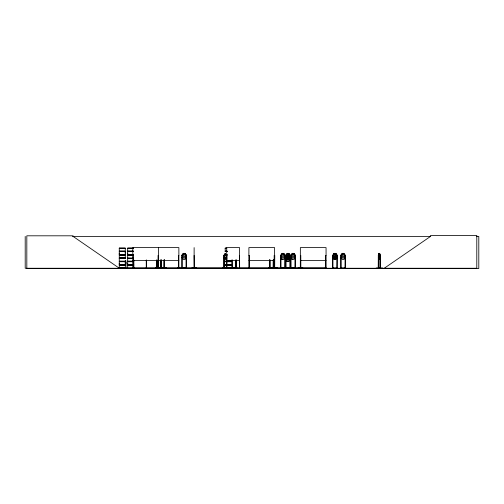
<?xml version="1.0" encoding="UTF-8"?>
<svg xmlns="http://www.w3.org/2000/svg" width="504" height="504" viewBox="0 0 504 504"><rect width="100%" height="100%" fill="white"/><g stroke="black" fill="none" stroke-linecap="round" stroke-linejoin="round"><path stroke-width="0.76" d="M119.272 264.688L119.272 261.733L125.275 261.733L125.269 264.688L119.272 264.688L119.278 263.214M119.272 254.583L119.272 251.635L125.275 251.635L125.269 254.583L119.272 254.583L119.278 253.109M125.269 263.214L125.269 261.733M125.269 253.109L125.269 251.635M127.695 264.688L127.695 263.214M127.695 254.583L127.695 253.109M191.803 268.015L196.617 267.996M224.419 268.248L224.368 255.415L223.839 255.396L225.257 253.355M272.28 268.248L277.099 268.015L272.28 268.248M277.093 268.008L268.33 267.989M298.034 268.015L302.854 267.996M224.305 255.339L224.33 268.254M125.855 267.769L126.076 263.642A1.071 1.071 0 0 0 125.855 261.96L125.836 260.663L125.181 260.284M182.303 268.254L182.246 255.257M280.986 255.308L280.999 268.254M284.873 255.339L284.747 268.254M285.598 268.254L285.598 255.415L286.033 255.238L286.083 268.254M294.985 255.389L294.916 268.254M336.93 255.339L336.811 268.254M345.127 255.308L345.001 268.254M119.209 258.092L125.282 258.149M127.676 268.248L127.695 265.28M378.63 255.415L378.951 253.411L379.651 253.411M376.204 268.015L382.599 268.015M226.674 268.223L226.743 247.609L239.589 247.609L239.639 268.216M225.231 259.466L223.839 257.431L225.257 259.466L225.534 258.149M225.553 254.255L225.257 256.309M119.102 268.216L126.12 268.115C126.529 267.416 125.452 268.405 126.019 268.254M125.962 268.015L119.108 268.015L126.12 268.002M334.139 255.415L334.656 253.676L335.179 253.676L335.714 255.415M162.414 268.216L159.201 268.223L166.099 268.223L166.068 267.857M378.989 253.355L378.309 255.415L378.221 268.223M379.613 259.466L380.268 255.396L379.663 253.355L378.945 253.355L378.284 255.396L378.693 255.415L378.693 268.254L378.321 267.788M380.318 257.431L379.663 259.466L378.945 259.466L378.309 257.412L378.989 259.466M232.558 268.216L222.673 268.191L229.32 268.216M155.308 268.216L157.689 268.216M157.714 267.989L155.314 268.015L157.727 268.254M230.996 268.015L237.182 268.015M232.243 259.944L232.294 268.254L232.35 267.788M232.564 268.015L222.673 268.015M183.38 253.411L182.593 255.415L182.593 256.939L183.651 258.149L184.703 258.149L185.743 256.939L185.743 255.415L184.962 253.411L183.38 253.411L181.799 255.415L182.246 255.389M342.336 253.411L341.542 255.415L341.542 256.939L342.6 258.149L343.652 258.149L344.698 256.939L344.698 255.415L343.911 253.411L342.336 253.411L340.754 255.415L341.208 255.389M284.829 255.389L285.233 255.415L285.233 268.254M291.11 255.389L290.682 255.415M332.993 255.389L332.577 255.415M336.886 255.389L337.296 255.415L337.245 268.254M127.632 268.178L133.705 268.128M132.703 268.216L132.766 267.788M248.844 268.191L248.913 247.609L274.604 247.609L274.636 268.254M280.419 268.216L280.445 255.396L282.057 253.355L283.689 253.355L285.296 255.396L285.296 257.431L283.689 259.466L282.057 259.466L280.445 257.431M285.327 268.216L285.283 267.788M285.503 268.216L285.548 267.788M290.386 268.223L290.38 255.396L288.773 253.355L287.141 253.355L285.535 255.396L285.535 259.472L287.141 261.507L288.773 261.507L290.38 259.472M290.6 268.015L290.619 255.396L292.226 253.355L293.857 253.355L295.464 255.396L295.464 257.431L293.857 259.466L292.226 259.466L290.619 257.431M335.714 256.309L335.179 257.097L334.656 257.097L334.139 256.309M285.535 257.431L287.141 255.396L288.773 255.396L290.38 257.431L288.773 259.466L287.141 259.466L285.535 257.431L287.167 259.415M332.501 257.431L334.108 259.466L335.74 259.466L337.346 257.431L337.346 255.396L335.74 253.355L334.108 253.355L332.501 255.396L332.546 268.254M124.702 268.241L124.513 268.002M384.262 268.254L430.529 236.414L430.529 235.475L476.79 235.475L476.79 268.254L25.2 268.254L25.2 236.414M181.698 268.223L181.749 255.396L183.355 253.355L184.987 253.355L186.593 255.396L186.593 257.431L184.987 259.466L183.355 259.466L181.749 257.431M345.082 255.389L345.486 255.415L345.486 268.254M186.115 255.389L186.53 255.415L186.48 268.254M280.923 255.389L280.514 255.415M226.724 268.254L226.983 267.788M72.5 236.414L430.769 236.414M476.438 236.414L478.8 236.414L478.8 268.525L26.825 268.525L26.825 235.809L73.093 235.809L73.093 236.414L119.353 268.254M119.265 248.075L125.282 248.075M127.688 248.075L133.302 248.075M225.194 248.075L226.706 248.069M119.265 248.189L125.282 248.189L125.269 251.042L119.272 251.042L119.272 248.195M133.302 248.195L127.688 248.182L127.695 251.042M226.699 248.189L225.194 248.182L225.206 251.042L226.706 251.042M119.278 248.371L125.269 248.371M127.695 248.371L133.295 248.371M225.206 248.371L226.712 248.371M127.688 251.042L133.295 251.042M119.228 251.244L125.32 251.244M127.651 251.244L133.333 251.244M225.156 251.244L227.417 251.244M119.228 251.427L125.32 251.427M127.651 251.427L133.333 251.427M225.156 251.427L227.417 251.427M133.295 251.635L127.688 251.635L127.688 254.583L133.295 254.583M225.2 251.635L226.706 251.635M283.664 253.411L282.082 253.411L281.289 255.415L281.289 256.939L282.347 258.149L283.406 258.149L284.445 256.939L284.445 255.415L283.664 253.411L285.239 255.415M288.748 253.411L287.167 253.411L286.373 255.415L286.373 256.939L287.431 258.149L288.49 258.149L289.529 256.939L289.529 255.415L288.748 253.411L290.323 255.415L289.85 255.244L289.882 268.254M293.832 253.411L292.251 253.411L291.457 255.415L291.457 256.939L292.515 258.149L293.574 258.149L294.613 256.939L294.613 255.415L293.832 253.411L295.407 255.415L295.401 268.254M335.714 253.411L334.133 253.411L333.346 255.415L333.346 256.939L334.404 258.149L335.456 258.149L336.496 256.939L336.496 255.415L335.714 253.411L337.296 255.415M225.2 254.583L226.706 254.583M119.228 254.791L125.32 254.791M127.651 254.791L133.333 254.791M225.156 254.791L227.417 254.791M119.228 254.974L125.32 254.974M127.651 254.974L133.333 254.974M225.156 254.974L227.417 254.974M133.295 255.181L127.688 255.181L127.688 258.023M225.2 255.181L226.706 255.181M132.81 255.415L133.251 255.415L133.302 268.254M158.502 255.415L158.067 255.415L158.017 268.254M178.87 255.415L178.403 255.415L178.447 268.254M194.122 255.415L194.292 268.254M226.964 255.415L226.913 268.216M239.589 255.415L239.406 268.254M248.913 255.415L249.348 255.415L249.398 268.254M288.748 255.446L287.167 255.446L286.373 257.45L286.373 258.98L287.431 260.19L288.49 260.19L289.529 258.98L289.529 257.45L288.748 255.446L290.323 257.45M294.941 255.415L295.401 255.415M300.359 255.415L300.793 255.415L300.844 268.254M326.05 255.415L325.615 255.415L325.666 268.254M125.269 257.947L119.278 257.947L119.272 255.181L125.275 255.181L125.275 258.023L119.265 258.023M127.695 257.947L133.302 258.149M226.712 257.947L225.206 257.947L226.699 258.029M225.194 258.149L226.706 258.174M119.265 258.281L125.282 258.3M133.302 258.287L127.688 258.3L127.695 261.141M225.194 258.287L226.699 258.281M119.278 258.47L125.269 258.47M127.695 258.47L133.295 258.47M225.206 258.47L226.712 258.47M132.81 260.455L178.87 260.455M226.743 260.455L239.589 260.455M248.913 260.455L274.604 260.455M300.359 260.455L326.05 260.455M125.275 261.141L119.272 261.141L119.272 258.3M127.688 261.141L133.699 261.141M225.2 261.141L231.21 261.141M119.228 261.349L125.32 261.349M127.651 261.349L133.743 261.349M225.156 261.349L231.248 261.349M288.748 261.456L287.167 261.456L285.585 259.453M119.228 261.532L125.32 261.532M127.651 261.532L133.743 261.532M225.156 261.532L231.248 261.532M133.699 261.733L127.688 261.733L127.688 264.688L133.699 264.688M225.2 261.733L231.21 261.733M225.2 264.688L231.21 264.688M119.228 264.89L125.32 264.89M127.651 264.89L133.743 264.89M225.156 264.89L231.248 264.89M119.228 265.072L125.32 265.072M127.651 265.072L133.743 265.072M225.156 265.072L231.248 265.072M125.275 265.28L119.272 265.28L119.272 268.128M127.688 265.28L133.699 265.28M225.2 265.28L231.21 265.28M125.074 267.063L125.565 267.063L125.565 268.002M332.527 267.788L333.062 267.788L333.062 268.254M336.811 267.788L337.428 268.223M340.717 267.788L341.252 267.788L341.252 268.254M345.001 267.788L345.599 268.223M380.073 267.788L380.482 267.788M177.679 267.989L180.092 268.008L177.679 268.254M182.303 267.92L186.045 267.92M280.999 267.92L284.747 267.92M286.083 267.92L289.832 267.92M291.167 267.92L294.916 267.92M333.062 267.92L336.811 267.92M341.252 267.92L345.001 267.92M127.695 268.046L133.692 268.046M166.074 268.015L162.861 268.254L166.074 268.191M146.519 268.216L146.462 260.051M177.736 268.223L180.098 268.216M300.327 268.254L300.359 247.609L326.05 247.609L326.088 268.254L326.101 267.788L132.357 267.857L132.357 268.254M295.514 268.223L295.451 267.788M158.785 268.223L158.779 267.857M235.815 268.223L235.885 259.944M340.698 257.431L342.304 259.466L343.936 259.466L345.549 257.431L345.549 255.396L343.936 253.355L342.304 253.355L340.698 255.396L340.717 268.254M290.669 257.412L292.251 259.415M280.501 257.412L282.082 259.415M184.962 253.411L186.543 255.415M225.483 258.149L224.564 256.939L225.25 253.411L223.908 255.415L223.908 268.254M378.63 256.939L379.065 258.149L379.493 258.149L379.921 256.939L379.6 253.411M379.613 253.355L380.299 255.415L380.293 268.254L380.268 258.432M380.463 268.254L380.444 255.415L380.073 255.232L380.092 268.254M378.51 255.415L378.561 268.254M378.473 267.788L378.473 268.254M345.101 267.788L345.101 268.254M341.132 255.244L341.151 268.254M340.817 267.788L340.817 268.254M336.911 267.788L336.905 268.254M335.74 253.355L335.74 259.466M334.108 253.355L334.108 259.466M332.93 255.244L332.961 268.254M332.627 267.788L332.627 268.254M325.565 267.788L325.565 268.254M325.162 267.857L325.162 268.254M300.743 267.788L300.743 268.254M300.579 267.788L300.579 268.254M300.529 255.415L300.523 268.254M300.409 267.788L300.416 268.254M295.016 267.788L295.016 268.254M291.167 267.788L291.167 268.254M291.047 255.244L291.066 268.254M290.732 267.788L290.732 268.254M290.266 267.788L290.266 268.254M289.832 267.788L289.832 268.254M284.848 267.788L284.848 268.254M280.898 267.788L280.898 268.254M280.564 267.788L280.564 268.254M274.655 267.788L274.667 268.254L274.774 255.415L274.17 255.415L274.119 268.254M273.704 259.944L273.704 268.254M273.615 259.944L273.615 268.254M273.559 267.788L273.546 268.254M273.395 267.788L273.395 268.254M273.326 259.944L273.281 268.254M273.244 259.944L273.2 268.254M270.037 267.788L270.037 268.254M269.993 259.944L269.955 268.254M269.911 259.944L269.911 268.254M269.615 259.944L269.672 268.254M269.533 259.944L269.552 268.254M269.489 267.788L269.489 268.254M249.297 267.788L249.297 268.254M249.039 267.857L249.039 268.254M248.963 267.788L248.963 268.254M239.564 267.788L239.564 268.254M239.343 267.788L239.343 268.254M236.395 268.254L236.351 259.944L236.231 268.254M235.935 259.944L235.992 268.254M234.184 267.857L234.184 268.254M233.522 267.857L233.522 268.254M232.193 267.788L232.18 268.254M231.953 267.788L231.947 268.254L231.89 259.944M231.79 267.788L231.79 268.254M228.035 267.788L228.047 268.254M227.94 267.788L227.928 268.254M227.758 267.788L227.77 268.254M227.701 267.788L227.657 268.254M227.575 267.92L227.575 268.254M226.768 267.788L226.768 268.254M226.233 267.857L226.233 268.254M224.23 267.788L224.217 268.254M224.047 267.788L224.059 268.254M223.996 255.415L223.996 268.254M194.323 267.788L194.342 268.254M194.128 247.609L194.122 268.254L194.103 267.788M186.581 267.788L186.581 268.254M186.146 267.788L186.146 268.254M186.071 255.244L186.045 268.254M182.202 267.788L182.202 268.254M181.868 267.788L181.868 268.254M178.914 267.788L178.914 268.254M178.87 268.254L178.87 247.609L132.81 247.609L132.867 268.254M178.731 267.788L178.718 268.254M178.492 255.415L178.555 268.254M165.4 267.857L165.4 268.254M164.512 267.788L164.512 268.254L164.474 259.944M164.361 259.944L164.361 268.254M164.203 267.788L164.222 268.254M164.147 259.944L164.109 268.254M164.039 259.944L164.002 268.254M162.446 268.254L159.226 268.191M161.267 259.944L161.305 268.254M161.154 259.944L161.192 268.254M161.085 267.788L161.104 268.254M160.94 259.944L160.996 268.254M160.833 259.944L160.833 268.254L160.795 267.788M158.552 267.788L158.54 268.254L158.502 247.609M158.117 267.788L158.117 268.254M156.996 260.051L156.958 268.254L156.914 260.051M156.675 267.788L156.687 268.254M156.536 260.051L156.618 268.254M156.492 267.788L156.492 268.254M146.248 260.051L146.273 268.254L146.223 267.788M133.837 260.051L133.862 268.254M133.812 267.788L133.812 268.254M133.648 267.788L133.642 268.254L133.623 260.051M133.201 267.788L133.195 268.254M124.078 267.788L124.167 268.254M124.016 267.788L124.06 268.254M123.946 267.788L123.908 268.254M123.827 267.788L123.795 268.254M121.243 267.788L121.281 268.254M121.225 267.788L121.162 268.254M121.124 267.788L121.073 268.254L120.941 267.788M379.166 253.676C378.202 258.571 380.652 257.153 379.166 253.676M286.763 256.763L287.614 258.306L286.726 259.894L287.878 258.59C288.32 260.726 290.052 259.932 288.168 258.294C289.844 256.794 288.395 255.944 287.904 257.991L286.763 256.763M183.903 253.676L183.387 256.309L183.903 257.097L184.426 257.097L184.968 255.415L184.426 253.676L183.903 253.676M282.599 253.676L282.089 256.309L282.599 257.097L283.128 257.097L283.664 255.415L283.128 253.676L282.599 253.676M287.683 253.676L287.173 256.309L287.683 257.097L288.212 257.097L288.748 255.415L288.212 253.676L287.683 253.676M287.683 255.711L287.173 258.344L287.683 259.138L288.212 259.138L288.748 257.45L288.212 255.711L287.683 255.711M292.767 253.676L292.257 256.309L292.767 257.097L293.297 257.097L293.832 255.415L293.297 253.676L292.767 253.676M342.852 253.676L342.342 256.309L342.852 257.097L343.381 257.097L343.917 255.415L343.381 253.676L342.852 253.676M124.286 268.254L124.286 267.788L124.236 268.254M120.821 268.254L120.821 267.788L120.784 268.254"/></g></svg>
